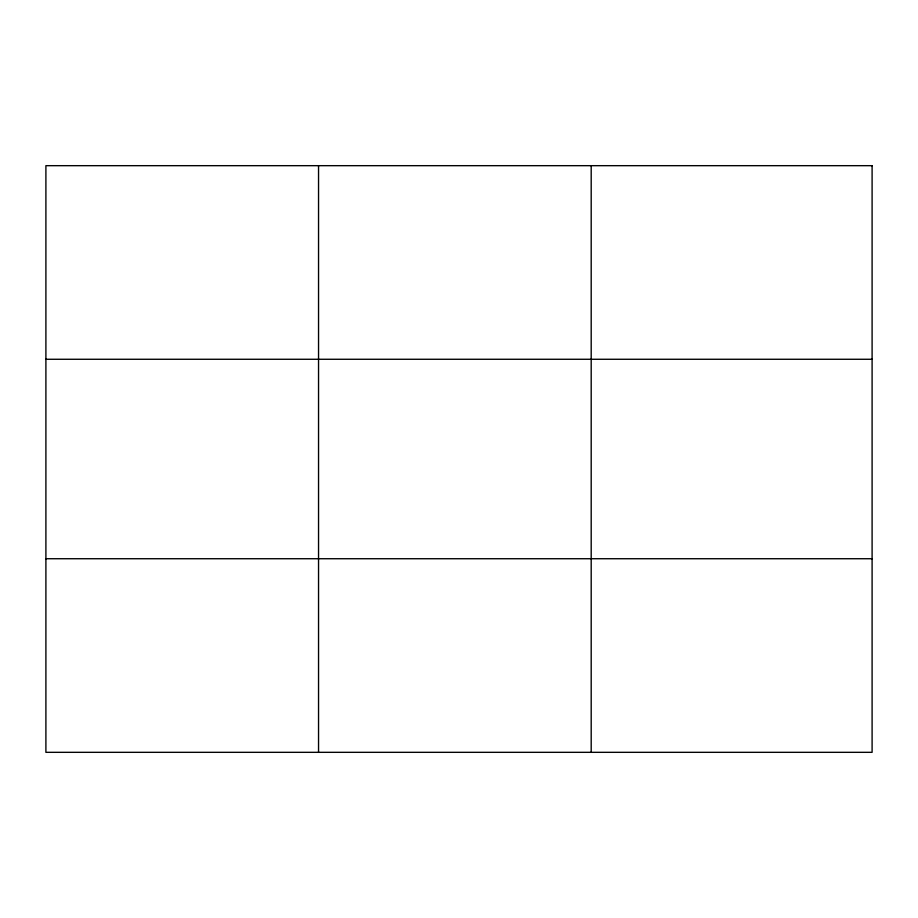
<?xml version="1.0" encoding="UTF-8"?>
<svg xmlns="http://www.w3.org/2000/svg" width="918" height="918" viewBox="0 0 918 918"><rect width="100%" height="100%" fill="white"/><g stroke="black" fill="none" stroke-linecap="round" stroke-linejoin="round"><path stroke-width="1.38" d="M318.546 165.676L318.546 752.324M591.192 165.676L591.192 752.324M45.9 359.271L872.1 359.271M45.9 558.729L872.1 558.729M872.1 165.676L872.1 752.324L45.9 752.324L45.9 165.676L872.1 165.676"/></g></svg>
